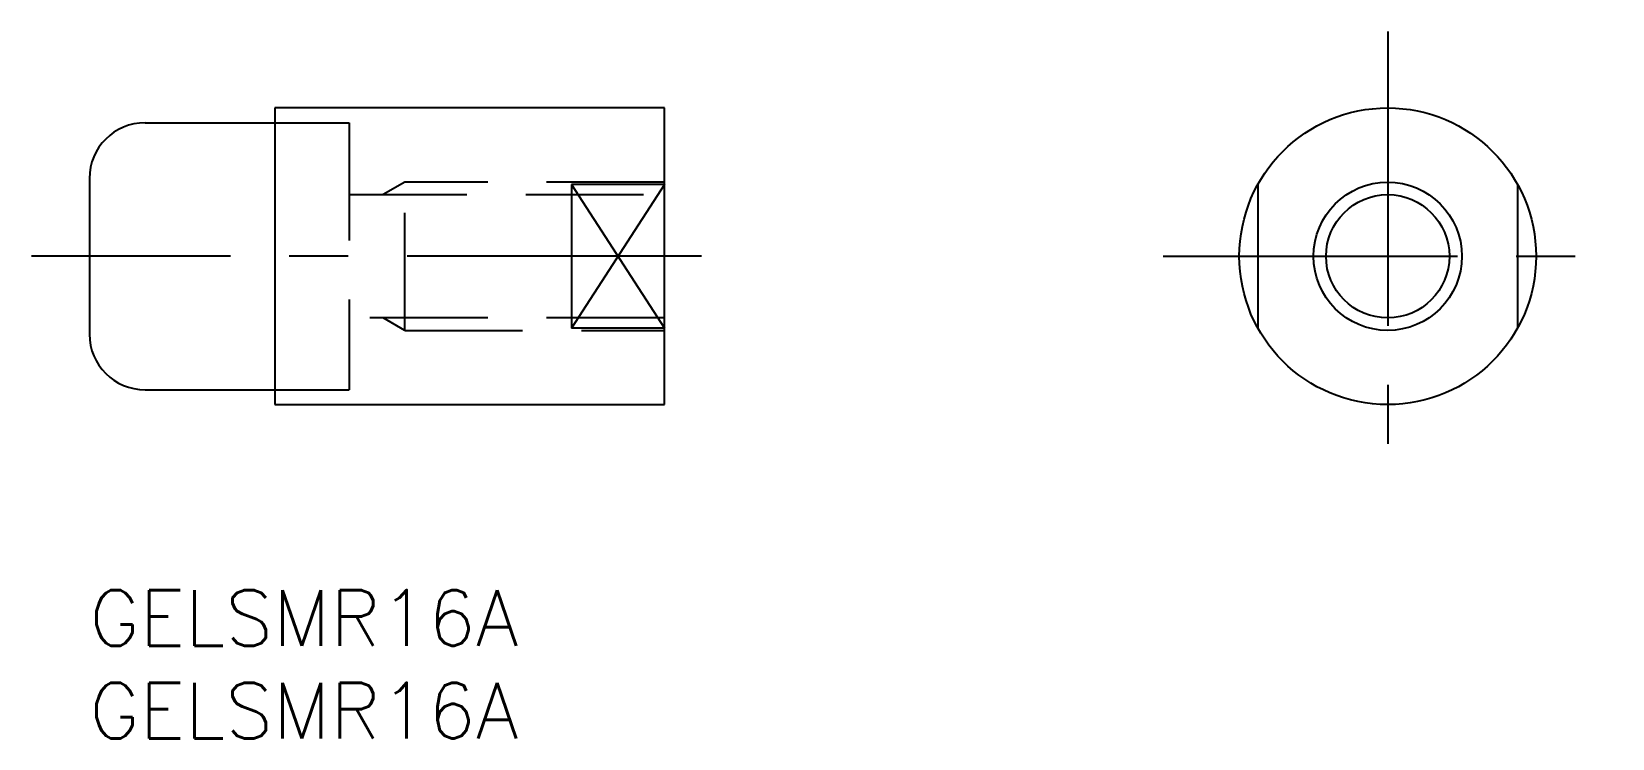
# Model space of a CAD drawing. Extents: x -3.1 to 82.1, y -8 to 30.1.
import ezdxf

# ---------------------------------------------------------------- set-up
doc = ezdxf.new("R2010")
doc.units = 0
doc.header["$LTSCALE"] = 0.5
doc.linetypes.add('CENTER', pattern=[50.8, 31.75, -6.35, 6.35, -6.35])
doc.linetypes.add('DASHED', pattern=[19.05, 12.7, -6.35])
doc.layers.get('0').update_dxf_attribs({"linetype": 'CONTINUOUS'})
for name, color, linetype in [('CENTER', 1, 'CONTINUOUS'), ('MSM_CONTINUOUS', 7, 'CONTINUOUS'), ('MSM_DASHED', 4, 'DASHED'), ('MSM_NARROW', 5, 'CONTINUOUS'), ('MSM_PART_NUMBER', 7, 'CONTINUOUS')]:
    doc.layers.add(name, color=color, linetype=linetype)
doc.styles.get("Standard").update_dxf_attribs({"font": 'txt.shx', "height": 3, "bigfont": 'bigfont.shx'})

msp = doc.modelspace()

# ---------------------------------------------------------------- linework, layer by layer
at = {"linetype": 'CONTINUOUS'}
msp.add_circle((70, 18), 4, dxfattribs=at)
at = {"layer": 'CENTER', "linetype": 'CENTER'}
for p, q in [((70, 30.115), (70, 5.885)), ((33, 18), (-3.119, 18)), ((57.885, 18), (82.115, 18))]:
    msp.add_line(p, q, dxfattribs=at)
at = {"layer": 'MSM_CONTINUOUS'}
for p, q in [((31, 26), (10, 26)), ((10, 26), (10, 10)), ((31, 10), (31, 26)), ((3, 25.2), (10, 25.2)), ((0, 22.2), (0, 13.8)), ((31, 21.873), (26, 21.873)), ((26, 21.873), (26, 14.127)), ((26, 21.873), (31, 14.127)), ((31, 21.873), (26, 14.127)), ((63, 21.873), (63, 14.127)), ((77, 21.873), (77, 14.127)), ((31, 14.127), (26, 14.127)), ((3, 10.8), (10, 10.8)), ((10, 10), (31, 10))]:
    msp.add_line(p, q, dxfattribs=at)
msp.add_circle((70, 18), 8, dxfattribs=at)
for centre, start, end in [((3, 22.2), 90, 180), ((3, 13.8), 180, 270)]:
    msp.add_arc(centre, 3, start, end, dxfattribs=at)
at = {"layer": 'MSM_DASHED'}
for p, q in [((10, 25.2), (14, 25.2)), ((14, 25.2), (14, 10.8)), ((14, 21.324), (31, 21.324)), ((17, 22), (15.828, 21.324)), ((31, 22), (17, 22)), ((17, 14), (17, 22)), ((31, 14.676), (14, 14.676)), ((17, 14), (15.828, 14.676)), ((17, 14), (31, 14)), ((10, 10.8), (14, 10.8))]:
    msp.add_line(p, q, dxfattribs=at)
at = {"layer": 'MSM_NARROW'}
msp.add_circle((70, 18), 3.324, dxfattribs=at)

# ---------------------------------------------------------------- texts
at = {"layer": 'MSM_PART_NUMBER'}
for p in [(0, -3), (0, -8)]:
    msp.add_text('GELSMR16A', height=3, dxfattribs=at).set_placement(p)

doc.saveas('drawing.dxf')
